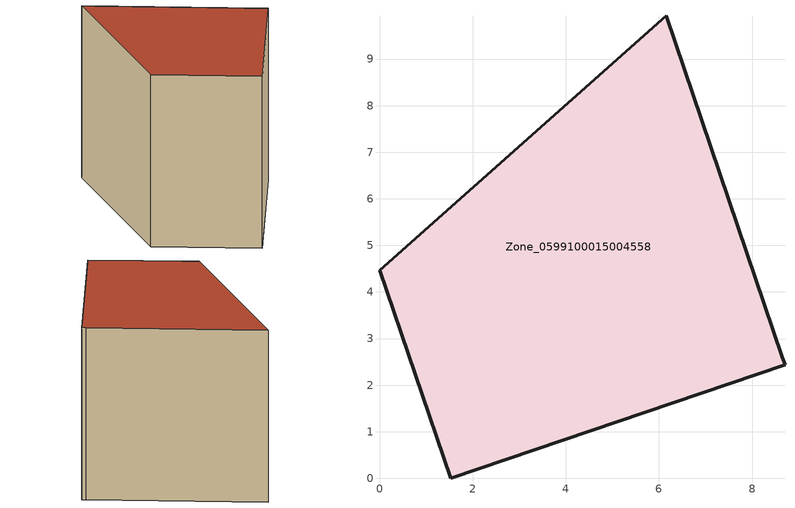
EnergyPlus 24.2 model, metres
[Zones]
Zone_0599100015004558
 floor ground (C_G): 6.16,9.93 8.65,2.6 8.71,2.44 1.53,0 0,4.47 z1.24
 wall outside (C_F): 8.65,2.6 6.16,9.93 0,4.47 1.53,0 8.71,2.44 8.65,2.6 z1.24:9.11
 roof outside (C_R): 1.53,0 8.71,2.44 8.65,2.6 6.16,9.93 0,4.47 z9.11
[BUILDING]
Pand.0599100015004558: North Axis=0; Terrain=City; Loads Convergence Tolerance Value=0.04; Temperature Convergence Tolerance Value=0.4; Solar Distribution=FullExterior; Maximum Number of Warmup Days=25; Minimum Number of Warmup Days=1
[Site:Location]
Rotterdam.The.Hague.AP_ZH_NLD Design_Conditions: Latitude=51.96; Longitude=4.45; Time Zone=1; Elevation=-4.5
[SITE:GROUNDTEMPERATURE:BUILDINGSURFACE]
18, 18, 18, 18, 18, 18, 18, 18, 18, 18, 18, 18
[MATERIAL] Thermal Absorptance=0.9; Solar Absorptance=0.7; Visible Absorptance=0.7
Name | Roughness | Thickness | Conductivity | Density | Specific Heat
G.TC.1975-1991 | MediumSmooth | 0.15 | 0.288461 | 540 | 1210
F.TC.1975-1991 | Rough | 0.3 | 0.230769 | 1920 | 840
R.TC.1975-1991 | MediumRough | 0.2 | 0.153846 | 1500 | 1000
[CONSTRUCTION]
C_G: G.TC.1975-1991
C_F: F.TC.1975-1991
C_R: R.TC.1975-1991
[ZONE]
Zone_0599100015004558: Type=1; Multiplier=1; Ceiling Height=Autocalculate; Volume=Autocalculate; Floor Area=autocalculate; Part of Total Floor Area=Yes
[ZONEINFILTRATION:DESIGNFLOWRATE]
Infil_Zone_0599100015004558: Zone or ZoneList or Space or SpaceList=Zone_0599100015004558; Schedule=AlwaysOn; Design Flow Rate Calculation Method=Flow/Area; Flow Rate per Floor Area=0.003; Constant Term Coefficient=1; Temperature Term Coefficient=0; Velocity Term Coefficient=0; Velocity Squared Term Coefficient=0
[HVACTEMPLATE:ZONE:IDEALLOADSAIRSYSTEM]
Zone_0599100015004558: Maximum Heating Supply Air Temperature=50; Minimum Cooling Supply Air Temperature=13; Maximum Heating Supply Air Humidity Ratio=0.0156; Minimum Cooling Supply Air Humidity Ratio=0.0077; Heating Limit=NoLimit; Cooling Limit=NoLimit; Dehumidification Control Type=ConstantSensibleHeatRatio; Cooling Sensible Heat Ratio=0.7; Dehumidification Setpoint=60; Humidification Control Type=None; Humidification Setpoint=30; Outdoor Air Method=None; Outdoor Air Flow Rate per Person=0.00944; Outdoor Air Flow Rate per Zone Floor Area=0; Outdoor Air Flow Rate per Zone=0; Demand Controlled Ventilation Type=None; Outdoor Air Economizer Type=NoEconomizer; Heat Recovery Type=None; Sensible Heat Recovery Effectiveness=0.7; Latent Heat Recovery Effectiveness=0.65
[ZONECONTROL:THERMOSTAT]
ThermostatControl_Zone_0599100015004558: Zone or ZoneList=Zone_0599100015004558; Control Type Schedule=DualSetpointControlType; Control 1=Thermostat_Zone_0599100015004558; Temperature Difference Between Cutout And Setpoint=0
[THERMOSTATSETPOINT:DUALSETPOINT]
Thermostat_Zone_0599100015004558: Heating Setpoint Temperature Schedule=HeatingSetpoint_Zone_0599100015004558; Cooling Setpoint Temperature Schedule=CoolingSetpoint_Zone_0599100015004558
[SCHEDULE:COMPACT]
HeatingSetpoint_Zone_0599100015004558: Through: 12/31, For: AllDays, Until: 24:00, 21
CoolingSetpoint_Zone_0599100015004558: Through: 12/31, For: AllDays, Until: 24:00, 24
DualSetpointControlType: Through: 12/31, For: AllDays, Until: 24:00, 4
AlwaysOn: Through: 12/31, For: AllDays, Until: 24:00, 1
